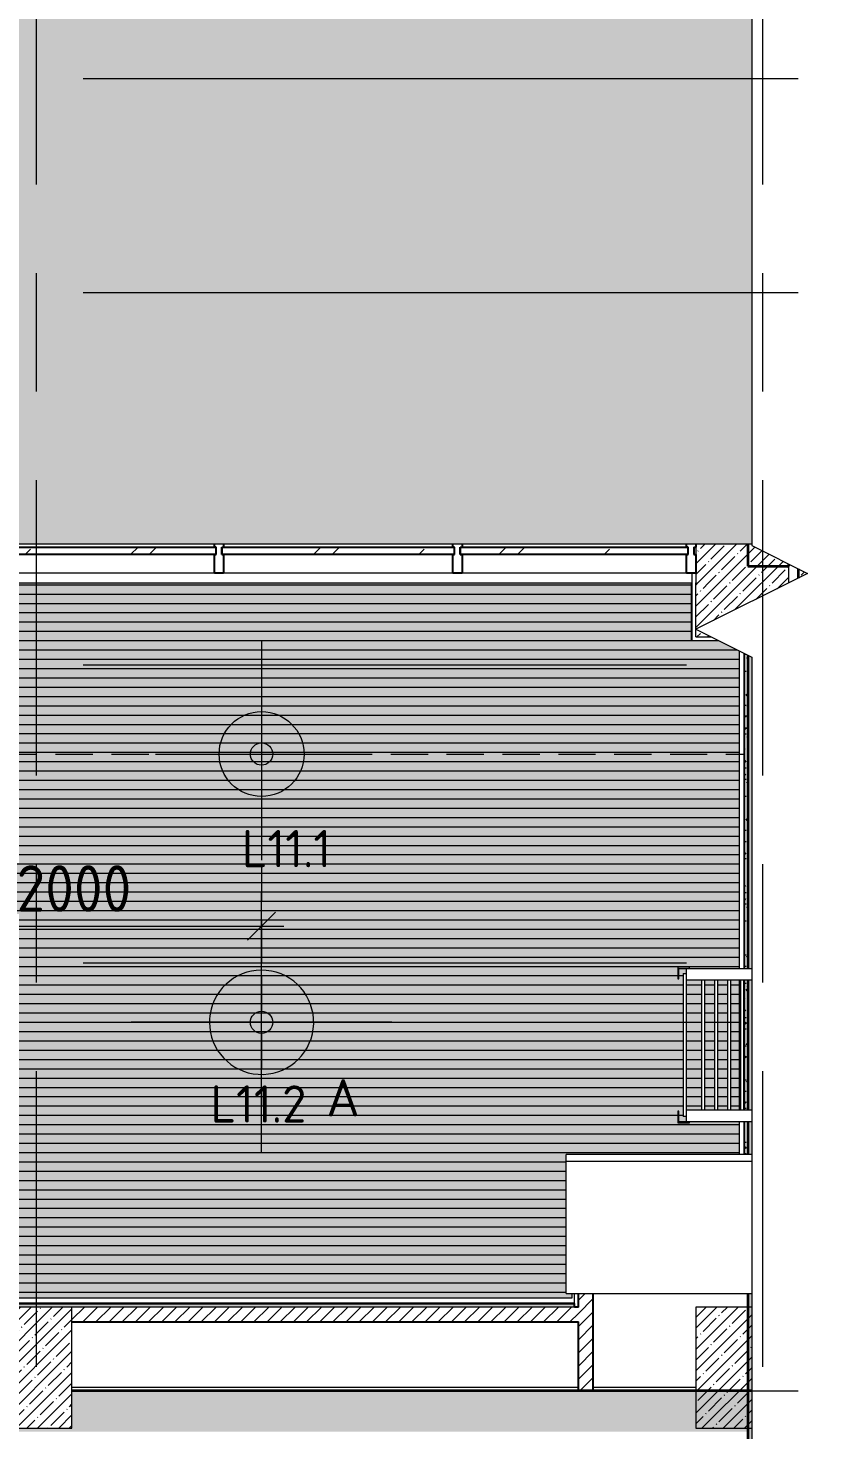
# Model space of a CAD drawing. Header units: millimetres. Extents: x 35224 to 234359, y -8553 to 29000.
# Drawn here: x 80614 to 84830, y 10890 to 18421 of the extents above; entities that cross this region are included whole.
import ezdxf

# ---------------------------------------------------------------- set-up
doc = ezdxf.new("R2010")
doc.units = ezdxf.units.MM
doc.linetypes.add('ADSK_Штрих_ш2 п1', pattern=[300, 200, -100])
doc.linetypes.add('Осевая', pattern=[3175, 635, -476.25, 1587.5, -476.25])
for name, color, linetype, lineweight in [('A-ANNO-DIMS', 7, 'Continuous', 9), ('A-ANNO-DIMS-100', 7, 'Continuous', 9), ('A-CLNG-PATT', 7, 'Continuous', 9), ('A-DETL', 7, 'Continuous', 9), ('A-DETL-1', 7, 'ADSK_Штрих_ш2 п1', 9), ('A-DETL-GENF', 7, 'Continuous', 9), ('A-GENM', 7, 'Continuous', 9), ('A-GLAZ-CURT', 7, 'Continuous', 9), ('A-GLAZ-CURT-1', 7, 'Continuous', 25), ('A-GLAZ-CWMG', 7, 'Continuous', 9), ('A-GLAZ-CWMG-1', 7, 'Continuous', 25), ('A-WALL', 7, 'Continuous', 9), ('E-LITE-EQPM-IDEN', 7, 'Continuous', 9), ('I-WALL', 7, 'Continuous', 9), ('S-COLS', 7, 'Continuous', 9), ('Оси', 7, 'Continuous', 9), ('Оси-2', 7, 'Осевая', 9)]:
    doc.layers.add(name, color=color, linetype=linetype, lineweight=lineweight)
for name, color, linetype, lineweight, true_color in [('A-CLNG-1', 7, 'Continuous', 9, 0xc0c0c0), ('A-DETL-GENF-1', 7, 'Continuous', 9, 0xfafafa), ('A-WALL-1', 7, 'Continuous', 25, 0x3c3c3c), ('A-WALL-3', 7, 'Continuous', 35, 0x3c3c3c), ('A-WALL-FNSH-1', 7, 'Continuous', 13, 0x3c3c3c), ('E-LITE-EQPM-1', 1, 'Continuous', 9, 0xff0000), ('G-ANNO-TEXT-1', 1, 'Continuous', 9, 0xff0000)]:
    doc.layers.add(name, color=color, linetype=linetype, lineweight=lineweight, true_color=true_color)
doc.layers.add('A-CLNG-PATT-1', color=7, linetype='Continuous', lineweight=9, transparency=1)
doc.styles.add('GOST Common', font='GOST_Common.ttf', dxfattribs={"height": 200})
doc.styles.add('ISOCPEUR', font='isocpeur.ttf', dxfattribs={"width": 0.9, "height": 250})
doc.styles.add('ISOCPEUR_1', font='isocpeur.ttf', dxfattribs={"height": 200})
doc.dimstyles.new('ISO-2_5_0_9К_БОЛЬШОЙ', dxfattribs={"dimscale": 304.8, "dimtxt": 248.995294, "dimasz": 0.492126, "dimexe": 0.393701, "dimexo": 0.984252, "dimgap": 0, "dimtad": 1, "dimdec": 0, "dimrnd": 10, "dimzin": 0, "dimdsep": 46, "dimtxsty": 'ISOCPEUR', "dimblk1": 'OBLIQUE', "dimblk2": 'OBLIQUE', "dimsah": 1, "dimcen": 0.09, "dimdle": 0.393701, "dimazin": 0, "dimtfac": 1, "dimtdec": 4, "dimtix": 1, "dimtmove": 0, "dimatfit": 3, "dimfxl": 1, "dimtvp": 1, "dimtolj": 1, "dimtzin": 0, "dimarcsym": 2})
pattern_1 = [(45, (0, 0), (-57.02463, 57.02463), []), (45, (57.025, 0), (-57.02463, 57.02463), [100.806, -20.161, 3.353, -16.808])]
pattern_2 = [(45, (0, 0), (-35.35534, 35.35534), [])]
pattern_3 = [(0, (0, 0), (121.92, 30.48), [10.058, -81.382, 10.058, -81.382, -487.68]), (0, (0, 0), (121.92, 30.48), [-182.88, 10.058, -172.822, 10.058, -81.382, -213.36]), (0, (0, 0), (121.92, 30.48), [-457.2, 10.058, -50.902, 10.058, -142.342]), (120, (45.72, 15.24), (-87.356454, 90.345817), [10.058, -81.382, 10.058, -81.382, -487.68]), (120, (45.72, 15.24), (-87.356454, 90.345817), [-182.88, 10.058, -172.822, 10.058, -81.382, -213.36]), (120, (45.72, 15.24), (-87.356454, 90.345817), [-457.2, 10.058, -50.902, 10.058, -142.342]), (240, (60.96, 76.2), (-34.563546, -120.825817), [10.058, -81.382, 10.058, -81.382, -487.68]), (240, (60.96, 76.2), (-34.563546, -120.825817), [-182.88, 10.058, -172.822, 10.058, -81.382, -213.36]), (240, (60.96, 76.2), (-34.563546, -120.825817), [-457.2, 10.058, -50.902, 10.058, -142.342])]

# ---------------------------------------------------------------- blocks, each defined once
blk = doc.blocks.new('парапет4 - парапет-20644611-План расстановки осветительного оборудования 3 этажа в осях 12-23')
at = {"layer": 'A-GENM'}
for p, q in [((86016.8, 10868.4), (85020, 10868.4)), ((85020, 10867.4), (85020, 10868.4)), ((85020, 10830.4), (85020, 10867.4)), ((85020, 10121.9), (85020, 10830.4)), ((86016.8, 10830.4), (85020, 10830.4)), ((85020, 10121.9), (86016.8, 10121.9))]:
    blk.add_line(p, q, dxfattribs=at)
blk = doc.blocks.new('Прямоугольный импост - Импост структурный с накладкой - 160мм-V33-План расстановки осветительного оборудования 3 этажа в осях 12-23')
at = {"layer": 'A-GLAZ-CWMG-1'}
for p, q in [((0, 140), (-50, 140)), ((-50, 140), (-50, 40)), ((0, 40), (0, 140)), ((-50, 40), (-40, 40)), ((-40, 0), (-50, 0)), ((-50, 0), (-50, -17)), ((-40, 40), (-40, 0)), ((-10, 0), (-10, 40)), ((-10, 40), (0, 40)), ((-10, 0), (0, 0)), ((0, -17), (0, 0))]:
    blk.add_line(p, q, dxfattribs=at)
blk = doc.blocks.new('Системная панель - Стекло - 40мм-30335157-План расстановки осветительного оборудования 3 этажа в осях 12-23')
at = {"layer": 'A-GLAZ-CURT'}
h = blk.add_hatch(dxfattribs=at)
h.set_pattern_fill('FP_31', color=256, style=0, pattern_type=2)
h.set_pattern_definition([(45, (-82380, -15533), (-282.8427, 282.8427), [200, -600]), (45, (-82580, -15633), (-282.8427, 282.8427), [600, -200]), (45, (-82180, -15733), (-282.8427, 282.8427), [200, -600])])
h.paths.add_polyline_path([(625, -40), (625, 0), (-625, 0), (-625, -40), (-336.3, -40)])
at = {"layer": 'A-GLAZ-CURT-1'}
for p, q in [((-625, 0), (625, 0)), ((-625, -40), (-625, 0)), ((625, -40), (-625, -40)), ((625, -40), (625, 0))]:
    blk.add_line(p, q, dxfattribs=at)
blk = doc.blocks.new('Прямоугольный импост - Импост структурный с накладкой - 160мм-23562108-План расстановки осветительного оборудования 3 этажа в осях 12-23')
at = {"layer": 'A-GLAZ-CWMG'}
blk.add_line((82895, 15493), (81665, 15493), dxfattribs=at)
blk = doc.blocks.new('Прямоугольный импост - Импост структурный с накладкой - 160мм-30335135-План расстановки осветительного оборудования 3 этажа в осях 12-23')
at = {"layer": 'A-GLAZ-CWMG-1'}
for p, q in [((25, 140), (-25, 140)), ((-25, 140), (-25, 40)), ((25, 40), (25, 140)), ((-25, 40), (-15, 40)), ((-15, 0), (-25, 0)), ((-25, 0), (-25, -17)), ((-15, 40), (-15, 0)), ((15, 0), (15, 40)), ((15, 40), (25, 40)), ((15, 0), (25, 0)), ((25, -17), (25, 0))]:
    blk.add_line(p, q, dxfattribs=at)
blk = doc.blocks.new('ОМ_Арматурный стержень_Форма 1 - ОМ_Арматурный стержень_Форма 1-22194821-План расстановки осветительного оборудования 3 этажа в осях 12-23')
at = {"layer": 'A-GENM'}
for p, q in [((732.8, 9), (35.2, 9)), ((35.2, -9), (732.8, -9))]:
    blk.add_line(p, q, dxfattribs=at)
blk = doc.blocks.new('ОМ_Уголок_ГОСТ 8509-93 - ОМ_Уголок_ГОСТ 8509-93-22194825-План расстановки осветительного оборудования 3 этажа в осях 12-23')
at = {"layer": 'A-GENM'}
for p, q in [((84109.5, 12603), (84103.5, 12603)), ((84103.5, 12603), (84103.5, 12540)), ((84109.5, 12546), (84109.5, 12603)), ((84103.5, 12540), (84166.5, 12540)), ((84150, 12546), (84109.5, 12546)), ((84166.5, 12540), (84166.5, 12546))]:
    blk.add_line(p, q, dxfattribs=at)
blk = doc.blocks.new('ОМ_Уголок_ГОСТ 8509-93 - ОМ_Уголок_ГОСТ 8509-93-V35-План расстановки осветительного оборудования 3 этажа в осях 12-23')
at = {"layer": 'A-GENM'}
for p, q in [((84103.5, 13375.6), (84103.5, 13312.6)), ((84166.5, 13375.6), (84103.5, 13375.6)), ((84109.5, 13312.6), (84109.5, 13369.6)), ((84109.5, 13369.6), (84150, 13369.6)), ((84166.5, 13369.6), (84166.5, 13375.6)), ((84103.5, 13312.6), (84109.5, 13312.6))]:
    blk.add_line(p, q, dxfattribs=at)
blk = doc.blocks.new('ОМ_Уголок_ГОСТ 8509-93 - ОМ_Уголок_ГОСТ 8509-93-22194823-План расстановки осветительного оборудования 3 этажа в осях 12-23')
at = {"layer": 'A-GENM'}
for p, q in [((0, 17.8), (0, -45.2)), ((350.7, 17.8), (0, 17.8)), ((0, -45.2), (350.7, -45.2))]:
    blk.add_line(p, q, dxfattribs=at)
blk = doc.blocks.new('ОМ_Уголок_ГОСТ 8509-93 - ОМ_Уголок_ГОСТ 8509-93-V36-План расстановки осветительного оборудования 3 этажа в осях 12-23')
at = {"layer": 'A-GENM'}
for p, q in [((1370, 17.8), (1019.3, 17.8)), ((1370, -45.2), (1370, 17.8)), ((1019.3, -45.2), (1370, -45.2))]:
    blk.add_line(p, q, dxfattribs=at)
blk = doc.blocks.new('ОМ_Арматурный стержень_Форма 1 - ОМ_Арматурный стержень_Форма 1-V37-План расстановки осветительного оборудования 3 этажа в осях 12-23')
at = {"layer": 'A-GENM'}
for p, q in [((84132, 13341.8), (84132, 12573.8)), ((84132, 13341.8), (84141, 13341.8)), ((84141, 13341.8), (84150, 13341.8)), ((84150, 12609), (84150, 13306.6)), ((84141, 12573.8), (84132, 12573.8)), ((84150, 12573.8), (84141, 12573.8))]:
    blk.add_line(p, q, dxfattribs=at)
blk = doc.blocks.new('BSC_Колонна _Прямоугольная - 650х500-V38-План расстановки осветительного оборудования 3 этажа в осях 12-23')
at = {"layer": 'S-COLS'}
h = blk.add_hatch(dxfattribs=at)
h.set_pattern_fill('FP_35', color=256, style=0, pattern_type=2)
h.set_pattern_definition([(135, (11225, -80600), (-57.02463, -57.02463), []), (135, (11225, -80542.975), (-57.02463, -57.02463), [100.806, -20.161, 3.353, -16.808])])
h.paths.add_polyline_path([(325, -110.2), (325, 250), (-325, 250), (-325, -250), (325, -250)])
for p, q in [((325, 250), (-325, 250)), ((-325, 250), (-325, -250)), ((325, -250), (325, 250)), ((-325, -250), (325, -250))]:
    blk.add_line(p, q, dxfattribs=at)
blk = doc.blocks.new('Системная панель - Стекло - 40мм-V40-План расстановки осветительного оборудования 3 этажа в осях 12-23')
at = {"layer": 'A-GLAZ-CURT'}
h = blk.add_hatch(dxfattribs=at)
h.set_pattern_fill('FP_36', color=256, style=0, pattern_type=2)
h.set_pattern_definition([(45, (-81100, -15533), (-282.8427, 282.8427), [200, -600]), (45, (-81300, -15633), (-282.8427, 282.8427), [600, -200]), (45, (-80900, -15733), (-282.8427, 282.8427), [200, -600])])
h.paths.add_polyline_path([(625, -40), (625, 0), (-625, 0), (-625, -40), (-510.2, -40)])
at = {"layer": 'A-GLAZ-CURT-1'}
for p, q in [((-625, 0), (625, 0)), ((-625, -40), (-625, 0)), ((625, -40), (-625, -40)), ((625, -40), (625, 0))]:
    blk.add_line(p, q, dxfattribs=at)
blk = doc.blocks.new('Прямоугольный импост - Импост структурный с накладкой - 160мм-23562109-План расстановки осветительного оборудования 3 этажа в осях 12-23')
at = {"layer": 'A-GLAZ-CWMG'}
blk.add_line((81615, 15493), (80385, 15493), dxfattribs=at)
blk = doc.blocks.new('Системная панель - Стекло - 40мм-V42-План расстановки осветительного оборудования 3 этажа в осях 12-23')
at = {"layer": 'A-GLAZ-CURT'}
h = blk.add_hatch(dxfattribs=at)
h.set_pattern_fill('FP_39', color=256, style=0, pattern_type=2)
h.set_pattern_definition([(45, (-83647.5, -15533), (-282.8427, 282.8427), [200, -600]), (45, (-83847.5, -15633), (-282.8427, 282.8427), [600, -200]), (45, (-83447.5, -15733), (-282.8427, 282.8427), [200, -600])])
h.paths.add_polyline_path([(612.5, -40), (612.5, 0), (-612.5, 0), (-612.5, -40), (-150, -40)])
at = {"layer": 'A-GLAZ-CURT-1'}
for p, q in [((-612.5, 0), (612.5, 0)), ((-612.5, -40), (-612.5, 0)), ((612.5, -40), (-612.5, -40)), ((612.5, -40), (612.5, 0))]:
    blk.add_line(p, q, dxfattribs=at)
blk = doc.blocks.new('Прямоугольный импост - Импост структурный с накладкой - 160мм-23562112-План расстановки осветительного оборудования 3 этажа в осях 12-23')
at = {"layer": 'A-GLAZ-CWMG'}
blk.add_line((84150, 15493), (82945, 15493), dxfattribs=at)
blk = doc.blocks.new('Прямоугольный импост - Импост структурный с накладкой - 160мм-30335136-План расстановки осветительного оборудования 3 этажа в осях 12-23')
at = {"layer": 'A-GLAZ-CWMG-1'}
for p, q in [((25, 140), (-25, 140)), ((-25, 140), (-25, 40)), ((25, 40), (25, 140)), ((-25, 40), (-15, 40)), ((-15, 0), (-25, 0)), ((-25, 0), (-25, -17)), ((-15, 40), (-15, 0)), ((15, 0), (15, 40)), ((15, 40), (25, 40)), ((15, 0), (25, 0)), ((25, -17), (25, 0))]:
    blk.add_line(p, q, dxfattribs=at)
blk = doc.blocks.new('BOLA Подвесной круглый светильник - Накладной точечный 2-V53-План расстановки осветительного оборудования 3 этажа в осях 12-23')
at = {"layer": 'A-DETL-GENF'}
for p, q in [((0, 570), (0, -570)), ((-570, 0), (570, 0))]:
    blk.add_line(p, q, dxfattribs=at)
for radius in [228, 60]:
    blk.add_circle((0, 0), radius, dxfattribs=at)
blk = doc.blocks.new('BOLA Подвесной круглый светильник - 560мм-V96-План расстановки осветительного оборудования 3 этажа в осях 12-23')
at = {"layer": 'A-DETL-GENF'}
for p, q in [((0, 700), (0, -525.4)), ((-700, 0), (700, 0)), ((0, -526), (0, -700))]:
    blk.add_line(p, q, dxfattribs=at)
blk.add_circle((0, 0), 60, dxfattribs=at)
for start, end in [(360, 345.6), (345.6, 360)]:
    blk.add_arc((0, 0), 280, start, end, dxfattribs=at)
blk = doc.blocks.new('DET_L_Линия разрыва - М100-V97-План расстановки осветительного оборудования 3 этажа в осях 12-23')
at = {"layer": 'A-DETL-GENF'}
for p, q in [((11889.9, 300), (11739.9, 0)), ((12189.9, -300), (11889.9, 300)), ((11739.9, 0), (0, 0)), ((12339.9, 0), (12189.9, -300)), ((24073, 0), (12339.9, 0))]:
    blk.add_line(p, q, dxfattribs=at)
blk = doc.blocks.new('DIMBLOCK167-План расстановки осветительного оборудования 3 этажа в осях 12-23')
at = {"layer": 'A-ANNO-DIMS-100'}
for p, q in [((79869, 13402.9), (79869, 13716.8)), ((81868.6, 13402.9), (81868.6, 13716.8)), ((79869, 13596.8), (81988.6, 13596.8)), ((79869, 13596.8), (79869, 13402.9)), ((81868.6, 13596.8), (81868.6, 13402.9))]:
    blk.add_line(p, q, dxfattribs=at)
at = {"layer": 'A-ANNO-DIMS-100', "lineweight": 20}
for p, q in [((79869, 13596.8), (79944, 13671.8)), ((81868.6, 13596.8), (81943.6, 13671.8)), ((79869, 13596.8), (79794, 13521.8)), ((81868.6, 13596.8), (81793.6, 13521.8))]:
    blk.add_line(p, q, dxfattribs=at)
at = {"layer": 'A-ANNO-DIMS-100', "color": 0, "insert": (80552.8, 13923.4), "char_height": 250, "width": 758.478, "attachment_point": 1, "line_spacing_factor": 1.149209, "style": 'ISOCPEUR'}
blk.add_mtext('2000', dxfattribs=at)
blk = doc.blocks.new('_Oblique')
at = {"color": 0, "linetype": 'ByBlock', "lineweight": -2}
blk.add_line((-0.5, -0.5), (0.5, 0.5), dxfattribs=at)

msp = doc.modelspace()

# ---------------------------------------------------------------- hatches: boundary and pattern name
at = {"layer": 'A-CLNG-PATT'}
h = msp.add_hatch(dxfattribs=at)
h.set_pattern_fill('FP_54', color=256, style=0, pattern_type=2)
h.set_pattern_definition([(180, (75779.226, 21830.566), (-6e-15, -50), [])])
h.paths.add_polyline_path([(83397.5, 11600), (83536, 11600), (83536, 11623.8), (83503.9, 11623.8), (83503.9, 12370.3), (84436, 12370.3), (84436, 12546), (84166.5, 12546), (84166.5, 12540), (84103.5, 12540), (84103.5, 12603), (84109.5, 12603), (84109.5, 12546), (84150, 12546), (84149.7, 12573.8), (84132, 12573.8), (84132.3, 13341.8), (84150, 13341.8), (84148.8, 13369.6), (84109.5, 13369.6), (84109.5, 13312.6), (84103.5, 13312.6), (84103.5, 13375.6), (84166.5, 13375.6), (84166.5, 13369.6), (84436, 13369.6), (84436, 15073.2), (84324.5, 15129), (84179, 15129), (84179, 15440), (79101, 15440), (79101, 15129), (78559, 15129), (78559, 15440), (74061, 15440), (74061, 15129), (73522, 15129), (73522, 15671), (73836, 15671), (73836, 18579), (73519, 18579), (73519, 19121), (74061, 19121), (74061, 18840), (78559, 18840), (78559, 19121), (79101, 19121), (79101, 18840), (84179, 18840), (84179, 19121), (84236, 19121), (84236, 22679), (83004, 22679), (83004, 26600), (81171, 26600), (81171, 26579), (80629, 26579), (80629, 26600), (77271, 26600), (77271, 26579), (76729, 26579), (76729, 26600), (74061, 26600), (74061, 26579), (73519, 26579), (73519, 26600), (70831, 26600), (70831, 26579), (70289, 26579), (70289, 26600), (66868.6, 26599.5), (66868.6, 13621), (68671, 13621), (68671, 11900), (70289, 11900), (70289, 12221), (70831, 12221), (70831, 11900), (73519, 11900), (73519, 12321), (79921, 12321), (79921, 12100), (79936, 12100), (79936, 11600), (81943.7, 11600)])
h.paths.add_polyline_path([(84150, 12609), (84231, 12609), (84231, 13306.6), (84150, 13306.6), (84150, 12686.7)])
h.paths.add_polyline_path([(84301, 12609), (84301, 13306.6), (84249, 13306.6), (84249, 12609)])
h.paths.add_polyline_path([(84319, 12609), (84371, 12609), (84371, 13306.6), (84319, 13306.6), (84319, 12686.7)])
h.paths.add_polyline_path([(84389, 12609), (84436, 12609), (84436, 13306.6), (84389, 13306.6), (84389, 12686.7)])
h.paths.add_polyline_path([(70290, 15130), (70290, 15670), (70830, 15670), (70830, 15130), (70313, 15130)])
h.paths.add_polyline_path([(70313, 20630), (70290, 20630), (70290, 21170), (70830, 21170), (70830, 20630)])
h.paths.add_polyline_path([(81170, 22680), (80630, 22680), (80630, 23220), (81170, 23220), (81170, 23054.3)])
h.paths.add_polyline_path([(77270, 22680), (76730, 22680), (76730, 23220), (77270, 23220), (77270, 23054.3)])
h.paths.add_polyline_path([(73520, 22680), (73520, 23220), (74060, 23220), (74060, 22680)])
h.paths.add_polyline_path([(70830, 22680), (70290, 22680), (70290, 23220), (70830, 23220)])
at = {"layer": 'A-CLNG-PATT-1'}
h = msp.add_hatch(color=256, dxfattribs=at)
h.paths.add_polyline_path([(83397.5, 11600), (83536, 11600), (83536, 11623.8), (83503.9, 11623.8), (83503.9, 12370.3), (84436, 12370.3), (84436, 12546), (84166.5, 12546), (84166.5, 12540), (84103.5, 12540), (84103.5, 12603), (84109.5, 12603), (84109.5, 12546), (84150, 12546), (84149.7, 12573.8), (84132, 12573.8), (84132.3, 13341.8), (84150, 13341.8), (84148.8, 13369.6), (84109.5, 13369.6), (84109.5, 13312.6), (84103.5, 13312.6), (84103.5, 13375.6), (84166.5, 13375.6), (84166.5, 13369.6), (84436, 13369.6), (84436, 15073.2), (84324.5, 15129), (84178, 15129), (84178, 15440), (79100, 15440), (79100, 15129), (78558, 15129), (78558, 15440), (74060, 15440), (74060, 15129), (73521, 15130), (73522, 15671), (73836, 15671.1), (73836, 18579), (73518, 18579.8), (73519, 19121), (74060, 19121), (74061, 18840), (78558, 18840.1), (78559, 19121), (79100, 19121), (79101, 18840), (84178, 18840), (84179, 19121), (84236, 19121), (84236, 22679), (83003, 22680), (83003, 26600), (81170, 26600), (81170, 26579), (80628, 26579), (80628, 26600), (77270, 26600), (77270, 26579), (76728, 26579), (76728, 26600), (74060, 26600), (74060, 26579), (73518, 26579), (73518, 26600), (70830, 26600), (70830, 26579), (70288, 26579), (70288, 26600), (66868.6, 26599.5), (66868.6, 13621), (68670, 13621), (68671, 11920), (70288, 11920), (70289, 12221), (70830, 12221), (70831, 11920), (73518, 11920), (73519, 12321), (79920, 12320), (79921, 12100), (79936, 12100), (79936, 11600), (81943.7, 11600)])
h.paths.add_polyline_path([(84150, 12609), (84231, 12609), (84231, 13306.6), (84150, 13306.6), (84150, 12686.7)])
h.paths.add_polyline_path([(84249, 12609), (84301, 12609), (84301, 13306.6), (84249, 13306.6), (84249, 12686.7)])
h.paths.add_polyline_path([(84319, 12609), (84371, 12609), (84371, 13306.6), (84319, 13306.6), (84319, 12686.7)])
h.paths.add_polyline_path([(84389, 12609), (84436, 12609), (84436, 13306.6), (84389, 13306.6), (84389, 12686.7)])
h.paths.add_polyline_path([(70290, 15130), (70289, 15130), (70290, 15670), (70829, 15668.9), (70829, 15130), (70313, 15130)])
h.paths.add_polyline_path([(70289, 20630), (70290, 21170), (70829, 21169.4), (70829, 20630), (70290, 20630)])
h.paths.add_polyline_path([(80630, 22680), (80629, 22680.2), (80630, 23220), (81169, 23220), (81169, 22680)])
h.paths.add_polyline_path([(76730, 22680), (76729, 22680), (76730, 23220), (77269, 23220), (77269, 22680)])
h.paths.add_polyline_path([(73520, 22680), (73519, 22680), (73520, 23220), (74059, 23220), (74059, 22680)])
h.paths.add_polyline_path([(70313, 22680), (70289, 22681.1), (70290, 23220), (70829, 23220), (70829, 22680)])
at = {"layer": 'A-DETL-GENF-1'}
h = msp.add_hatch(color=256, dxfattribs=at)
h.paths.add_polyline_path([(79036, -258), (84829.7, -258), (84829.7, 3300), (75858, 3300), (75858, -258), (76128.3, -258)])
h.paths.add_polyline_path([(41910, 15358), (41910, 23858), (38510, 23858), (38510, 23799.7), (38742.7, 23799.7), (38742.7, 15358), (41236.2, 15358)])
h.paths.add_polyline_path([(74674.5, 15650), (84500.7, 15650), (84500.7, 18590), (74040, 18590), (74040, 15650)])
at = {"layer": 'I-WALL'}
h = msp.add_hatch(dxfattribs=at)
h.set_pattern_fill('FP_1', color=256, style=0, pattern_type=2)
h.set_pattern_definition(pattern_1)
h.paths.add_polyline_path([(84500.7, 15530), (84700, 15530), (84700, 15541.2), (84500.7, 15640.9), (84500.7, 15650), (84480, 15650), (84480, 15530)])
h = msp.add_hatch(dxfattribs=at)
h.set_pattern_fill('FP_1', color=256, style=0, pattern_type=2)
h.set_pattern_definition(pattern_1)
h.paths.add_polyline_path([(84750, 15465.6), (84800.7, 15490.9), (84750, 15516.2), (84750, 15490.9)])
h = msp.add_hatch(dxfattribs=at)
h.set_pattern_fill('FP_46', color=256, style=0, pattern_type=2)
h.set_pattern_definition(pattern_3)
h.paths.add_polyline_path([(84462.9, 12370.3), (84480, 12370.3), (84480, 12546), (84460, 12546), (84460, 12370.3)])
h.paths.add_polyline_path([(84480, 12609), (84480, 13306.6), (84460, 13306.6), (84460, 12609), (84464.4, 12609)])
h.paths.add_polyline_path([(84480, 13369.6), (84479.5, 15051.5), (84460, 15061.2), (84460, 13369.6), (84469.1, 13369.6)])
h = msp.add_hatch(dxfattribs=at)
h.set_pattern_fill('FP_1', color=256, style=0, pattern_type=2)
h.set_pattern_definition(pattern_1)
h.paths.add_polyline_path([(84500.7, 4050), (84500.7, 11623.8), (84480, 11623.8), (84480, 4050)])
h.paths.add_polyline_path([(84480, 12370.3), (84500.7, 12370.3), (84500.7, 12546), (84480, 12546), (84480, 12470.7)])
h.paths.add_polyline_path([(84480, 12609), (84500.7, 12609), (84500.7, 13306.6), (84480, 13306.6), (84480, 12686.7)])
h.paths.add_polyline_path([(84480, 13369.6), (84500.7, 13369.6), (84500.7, 15040.9), (84480, 15051.2), (84480, 13442.7)])
h = msp.add_hatch(dxfattribs=at)
h.set_pattern_fill('FP_34', color=256, style=0, pattern_type=2)
h.set_pattern_definition(pattern_2)
h.paths.add_polyline_path([(83570, 11100), (83650, 11100), (83650, 11623.8), (83570, 11623.8), (83570, 11470)])
h = msp.add_hatch(dxfattribs=at)
h.set_pattern_fill('FP_46', color=256, style=0, pattern_type=2)
h.set_pattern_definition(pattern_3)
h.paths.add_polyline_path([(83550, 11550), (83550, 11570), (79900, 11570), (79900, 11550), (83397.5, 11550)])
h = msp.add_hatch(dxfattribs=at)
h.set_pattern_fill('FP_34', color=256, style=0, pattern_type=2)
h.set_pattern_definition(pattern_2)
h.paths.add_polyline_path([(83570, 11470), (83570, 11550), (80850, 11550), (80850, 11470), (83397.5, 11470)])
h = msp.add_hatch(dxfattribs=at)
h.set_pattern_fill('FP_1', color=256, style=0, pattern_type=2)
h.set_pattern_definition(pattern_1)
h.paths.add_polyline_path([(84500.7, 10880), (84500.7, 11100), (80850, 11100), (80850, 10900), (80350, 10900), (80350, 11100), (75980, 11100), (75980, 10900), (75480, 10900), (75480, 11100), (74040, 11100), (74040, 10900), (73540, 10900), (73540, 11100), (42380, 11100), (42380, 10880), (83397.5, 10880)])
at = {"layer": 'S-COLS'}
h = msp.add_hatch(dxfattribs=at)
h.set_pattern_fill('FP_1', color=256, style=0, pattern_type=2)
h.set_pattern_definition(pattern_1)
h.paths.add_polyline_path([(84436, 15308.6), (84700, 15440.6), (84700, 15541.2), (84500.7, 15640.9), (84500.7, 15650), (84200, 15650), (84200.7, 15440), (84436, 15440)])
h = msp.add_hatch(dxfattribs=at)
h.set_pattern_fill('FP_1', color=256, style=0, pattern_type=2)
h.set_pattern_definition(pattern_1)
h.paths.add_polyline_path([(84282.5, 15150), (84200.7, 15190.9), (84436, 15308.6), (84436, 15440), (84200, 15440), (84200.7, 15150)])
h = msp.add_hatch(dxfattribs=at)
h.set_pattern_fill('FP_1', color=256, style=0, pattern_type=2)
h.set_pattern_definition(pattern_1)
h.paths.add_polyline_path([(84200, 10900), (84500.7, 10900), (84500.7, 11550), (84200, 11550), (84200, 10958.8)])

# ---------------------------------------------------------------- linework, layer by layer
at = {"layer": 'A-CLNG-1'}
for p, q in [((79101, 15440), (84179, 15440)), ((84178, 15129), (84178, 15439.9)), ((84436, 13369.6), (84436, 15073.2)), ((84436, 12609), (84436, 13306.6)), ((84436, 12369.9), (84436, 12546)), ((79936, 11600), (83536, 11600)), ((83536, 11600), (83536, 11623.8))]:
    msp.add_line(p, q, dxfattribs=at)
at = {"layer": 'A-DETL'}
msp.add_line((74040, 15650), (84500.7, 15650), dxfattribs=at)
at = {"layer": 'A-DETL-1'}
for p, q in [((81868.6, 15130), (81868.6, 12630)), ((68762.5, 14521), (84462.5, 14521)), ((68703.1, 13080), (84403.1, 13080))]:
    msp.add_line(p, q, dxfattribs=at)
at = {"layer": 'A-WALL'}
msp.add_line((83550, 11550), (80850, 11550), dxfattribs=at)
at = {"layer": 'A-WALL-1'}
for p, q in [((84460, 15061.2), (84460, 13369.6)), ((84460, 13306.6), (84460, 12609)), ((84460, 12546), (84460, 12369.9)), ((83570, 11550), (83570, 11623.8)), ((83650, 11100), (83650, 11623.8)), ((79920, 11570), (83550, 11570)), ((83550, 11550), (83550, 11570)), ((83570, 11550), (83550, 11550)), ((80850, 11470), (83570, 11470)), ((83570, 11100), (83570, 11470))]:
    msp.add_line(p, q, dxfattribs=at)
at = {"layer": 'A-WALL-3'}
for p, q in [((84480, 15650), (84480, 15530)), ((84480, 15530), (84700, 15530)), ((84700, 15530), (84700, 15541.2)), ((84750, 15516.2), (84750, 15465.6)), ((84480, 15051.2), (84480, 13369.6)), ((84480, 13306.6), (84480, 12609)), ((84480, 12546), (84480, 12369.9)), ((84480, 11623.8), (84480, 4050)), ((84500.7, 11100), (80850, 11100))]:
    msp.add_line(p, q, dxfattribs=at)
at = {"layer": 'A-WALL-FNSH-1'}
for p, q in [((84179, 15493), (84179, 15440)), ((84180, 15493), (84179, 15493)), ((84180, 15493), (84180, 15440)), ((84459, 15061.7), (84459, 13369.6)), ((84459, 12546), (84459, 12369.9)), ((83549, 11571), (83549, 11623.8)), ((83550, 11570), (83550, 11623.8)), ((83549, 11571), (79921, 11571))]:
    msp.add_line(p, q, dxfattribs=at)
at = {"layer": 'I-WALL'}
for p, q in [((84179, 15129), (84179, 15440)), ((84180, 15440), (84179, 15440)), ((84180, 15440), (84180, 15130)), ((84324.5, 15129), (84179, 15129)), ((84322.5, 15130), (84180, 15130)), ((80850, 11120), (83570, 11120)), ((83650, 11120), (84200, 11120))]:
    msp.add_line(p, q, dxfattribs=at)
at = {"layer": 'S-COLS'}
for p, q in [((84200, 15650), (84200, 15440)), ((84700, 15440.6), (84700, 15541.2)), ((84200, 15150), (84200, 15440)), ((84200, 15150), (84282.5, 15150)), ((84500.7, 11550), (84200, 11550)), ((84200, 11550), (84200, 10900)), ((84200, 10900), (84500.7, 10900))]:
    msp.add_line(p, q, dxfattribs=at)
at = {"layer": 'Оси'}
for p, q in [((82250, 18150), (84750, 18150)), ((82250, 17000), (84750, 17000)), ((81650, 15000), (84150, 15000)), ((81650, 13400), (84150, 13400)), ((82250, 11100), (84750, 11100))]:
    msp.add_line(p, q, dxfattribs=at)
at = {"layer": 'Оси-2'}
for p, q in [((80660, 593.7), (80660, 25030)), ((84560, 593.7), (84560, 24898.1)), ((38524.2, 18150), (82250, 18150)), ((38524.2, 17000), (82250, 17000)), ((38524.2, 15000), (81650, 15000)), ((38524.2, 13400), (81650, 13400)), ((38524.2, 11100), (82250, 11100))]:
    msp.add_line(p, q, dxfattribs=at)

# ---------------------------------------------------------------- block references
at = {"layer": 'A-DETL-GENF', "rotation": 90.00000000000031}
msp.add_blockref('DET_L_Линия разрыва - М100-V97-План расстановки осветительного оборудования 3 этажа в осях 12-23', (84500.7, 3301.1), dxfattribs=at)
at = {"layer": 'A-GENM'}
for name, p in [('ОМ_Уголок_ГОСТ 8509-93 - ОМ_Уголок_ГОСТ 8509-93-V35-План расстановки осветительного оборудования 3 этажа в осях 12-23', (0, 0)), ('ОМ_Арматурный стержень_Форма 1 - ОМ_Арматурный стержень_Форма 1-V37-План расстановки осветительного оборудования 3 этажа в осях 12-23', (0, 0)), ('ОМ_Уголок_ГОСТ 8509-93 - ОМ_Уголок_ГОСТ 8509-93-22194825-План расстановки осветительного оборудования 3 этажа в осях 12-23', (0, 0)), ('парапет4 - парапет-20644611-План расстановки осветительного оборудования 3 этажа в осях 12-23', (-1516.1, 1501.9))]:
    msp.add_blockref(name, p, dxfattribs=at)
at = {"layer": 'A-GENM', "extrusion": (0, 0, -1)}
msp.add_blockref('ОМ_Уголок_ГОСТ 8509-93 - ОМ_Уголок_ГОСТ 8509-93-V36-План расстановки осветительного оборудования 3 этажа в осях 12-23', (-85520, 13351.8), dxfattribs=at)
at = {"layer": 'A-GENM', "rotation": 270}
for p in [(84240, 13341.8), (84310, 13341.8), (84380, 13341.8), (84450, 13341.8)]:
    msp.add_blockref('ОМ_Арматурный стержень_Форма 1 - ОМ_Арматурный стержень_Форма 1-22194821-План расстановки осветительного оборудования 3 этажа в осях 12-23', p, dxfattribs=at)
at = {"layer": 'A-GENM', "extrusion": (0, 0, -1), "rotation": 180}
msp.add_blockref('ОМ_Уголок_ГОСТ 8509-93 - ОМ_Уголок_ГОСТ 8509-93-22194823-План расстановки осветительного оборудования 3 этажа в осях 12-23', (-84150, 12563.8), dxfattribs=at)
at = {"layer": 'A-GLAZ-CURT-1'}
for name, p in [('Системная панель - Стекло - 40мм-V40-План расстановки осветительного оборудования 3 этажа в осях 12-23', (81000, 15633)), ('Системная панель - Стекло - 40мм-30335157-План расстановки осветительного оборудования 3 этажа в осях 12-23', (82280, 15633)), ('Системная панель - Стекло - 40мм-V42-План расстановки осветительного оборудования 3 этажа в осях 12-23', (83547.5, 15633))]:
    msp.add_blockref(name, p, dxfattribs=at)
at = {"layer": 'A-GLAZ-CWMG'}
for name in ['Прямоугольный импост - Импост структурный с накладкой - 160мм-23562109-План расстановки осветительного оборудования 3 этажа в осях 12-23', 'Прямоугольный импост - Импост структурный с накладкой - 160мм-23562108-План расстановки осветительного оборудования 3 этажа в осях 12-23', 'Прямоугольный импост - Импост структурный с накладкой - 160мм-23562112-План расстановки осветительного оборудования 3 этажа в осях 12-23']:
    msp.add_blockref(name, (0, 0), dxfattribs=at)
at = {"layer": 'A-GLAZ-CWMG-1', "extrusion": (0, 0, -1), "rotation": 180}
for name, p in [('Прямоугольный импост - Импост структурный с накладкой - 160мм-30335135-План расстановки осветительного оборудования 3 этажа в осях 12-23', (-81640, 15633)), ('Прямоугольный импост - Импост структурный с накладкой - 160мм-30335136-План расстановки осветительного оборудования 3 этажа в осях 12-23', (-82920, 15633)), ('Прямоугольный импост - Импост структурный с накладкой - 160мм-V33-План расстановки осветительного оборудования 3 этажа в осях 12-23', (-84200, 15633))]:
    msp.add_blockref(name, p, dxfattribs=at)
at = {"layer": 'E-LITE-EQPM-1'}
msp.add_blockref('BOLA Подвесной круглый светильник - Накладной точечный 2-V53-План расстановки осветительного оборудования 3 этажа в осях 12-23', (81868.6, 14521), dxfattribs=at)
at = {"layer": 'E-LITE-EQPM-1', "rotation": 180}
msp.add_blockref('BOLA Подвесной круглый светильник - 560мм-V96-План расстановки осветительного оборудования 3 этажа в осях 12-23', (81868.6, 13080), dxfattribs=at)
at = {"layer": 'S-COLS', "rotation": 270.0000000000007}
msp.add_blockref('BSC_Колонна _Прямоугольная - 650х500-V38-План расстановки осветительного оборудования 3 этажа в осях 12-23', (80600, 11225), dxfattribs=at)

# ---------------------------------------------------------------- texts
at = {"layer": 'E-LITE-EQPM-IDEN', "char_height": 200, "attachment_point": 1, "style": 'GOST Common'}
for s, insert, width in [('L11.1', (81762.6, 14113), 609.282), ('L11.2', (81594.5, 12741), 665.401)]:
    msp.add_mtext(s, dxfattribs=dict(at, insert=insert, width=width))
at = {"layer": 'G-ANNO-TEXT-1', "insert": (82216.2, 12774.3), "char_height": 200, "width": 224.472, "attachment_point": 1, "style": 'ISOCPEUR_1'}
msp.add_mtext('\\fISOCPEUR|b0|i0|c204|p34|;А', dxfattribs=at)

# ---------------------------------------------------------------- dimensions: what is measured, and where the dimension line sits
at = {"layer": 'A-ANNO-DIMS'}
dim = msp.add_linear_dim(base=(81868.6, 13596.8), p1=(79869, 13702.9), p2=(81868.6, 13702.9), dimstyle='ISO-2_5_0_9К_БОЛЬШОЙ', override={"dimpost": '<>', "dimfxl": 1999.594115}, dxfattribs=at)
dim.commit()
dim.dimension.update_dxf_attribs({"geometry": 'DIMBLOCK167-План расстановки осветительного оборудования 3 этажа в осях 12-23', "text_midpoint": (80868.8, 13721.8)})

doc.saveas('drawing.dxf')
